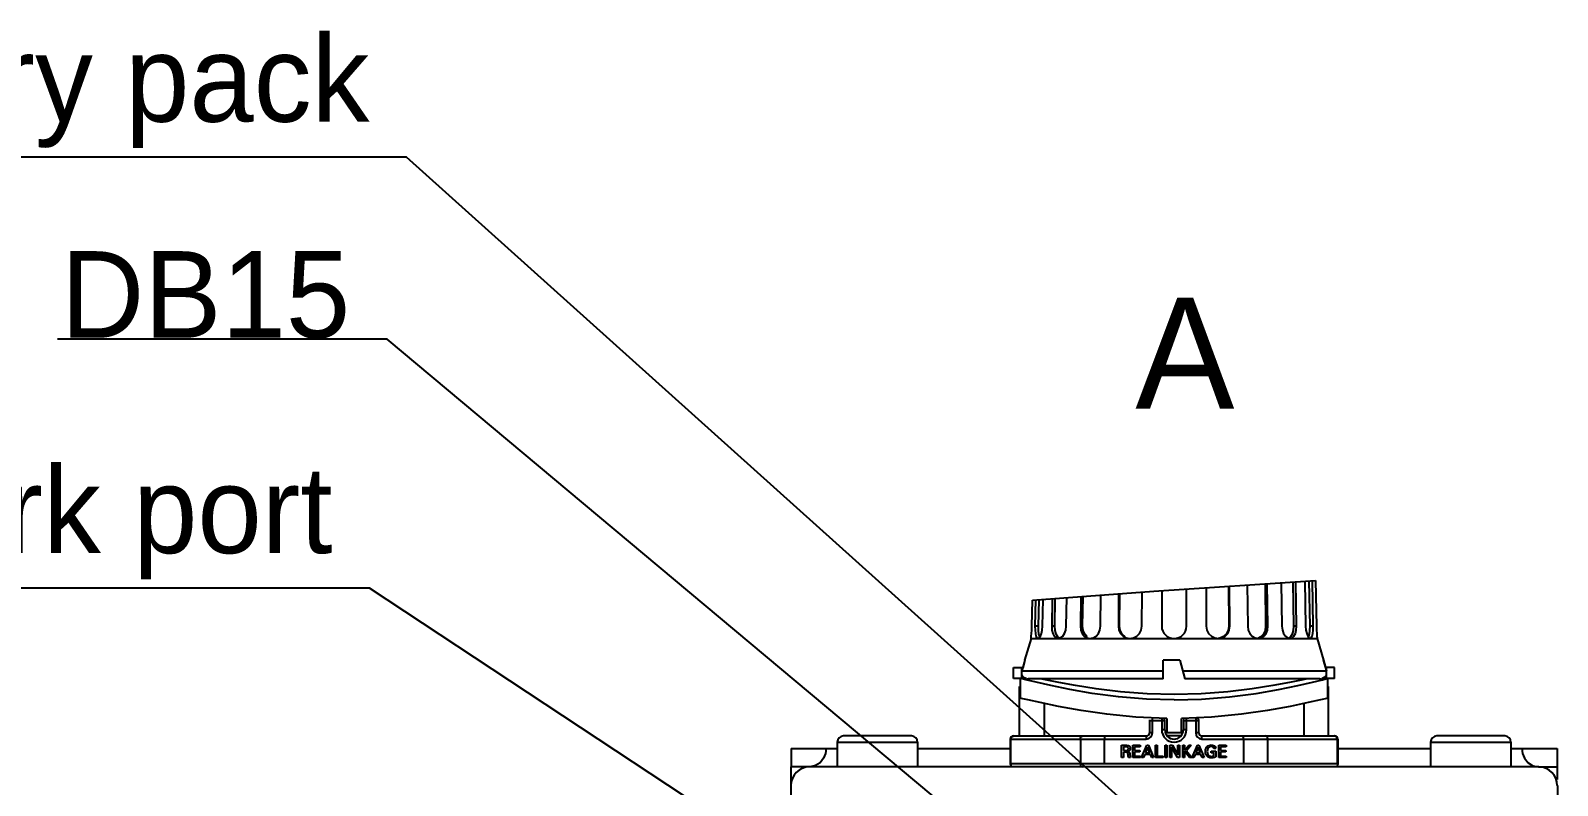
# Model space of a CAD drawing. Header units: millimetres. Extents: x 4086 to 8300, y 123 to 1549.
# Drawn here: x 6910.7 to 7034.2, y 504.4 to 565.5 of the extents above; entities that cross this region are included whole.
import ezdxf
from ezdxf import colors
from ezdxf.entities.mleader import LeaderData, LeaderLine
from ezdxf.math import Vec2, Vec3

# ---------------------------------------------------------------- set-up
doc = ezdxf.new("R2010")
doc.units = ezdxf.units.MM
for name, color, linetype in [('00_COMPONENTS', 7, 'Continuous'), ('50_ALL_DETAILS', 7, 'Continuous'), ('多重引线', 7, 'Continuous')]:
    doc.layers.add(name, color=color, linetype=linetype)
doc.styles.add('TEXTSTYLE_2', font='SourceHanSansCN-Normal.ttf')
doc.styles.add('思源黑', font='SourceHanSansCN-Normal.ttf')

msp = doc.modelspace()

# ---------------------------------------------------------------- linework, layer by layer
at = {"color": 7, "linetype": 'Continuous'}
for p, q in [((6991.7042, 519.3969), (7001.5229, 520.1203)), ((7001.5229, 520.1203), (7014.6062, 520.9957))]:
    msp.add_line(p, q, dxfattribs=at)
at = {"layer": '00_COMPONENTS', "color": 7, "linetype": 'Continuous'}
for p, q in [((7000.5657, 517.2946), (7000.5833, 520.051)), ((7002.1717, 520.1637), (7002.1717, 517.2946)), ((7004.1717, 517.2946), (7004.1717, 520.2975)), ((7005.7579, 520.4036), (7005.7778, 517.2946)), ((7007.5662, 520.5246), (7007.5868, 517.2946)), ((7007.6799, 517.2946), (7007.6592, 520.5308)), ((7009.0882, 520.6265), (7009.1287, 517.2946)), ((7010.528, 520.7228), (7010.5697, 517.2946)), ((7010.7468, 517.2946), (7010.7049, 520.7346)), ((7011.8377, 520.8104), (7011.8966, 517.2946)), ((7012.7685, 520.8727), (7012.8284, 517.2946)), ((7013.0721, 517.2946), (7013.012, 520.889)), ((7013.7387, 520.9376), (7013.8104, 517.2946)), ((7014.0698, 520.9598), (7014.1419, 517.2946)), ((7014.4284, 517.2946), (7014.3559, 520.9789)), ((7014.6062, 520.9957), (7014.6828, 517.2946)), ((6991.6607, 517.2946), (6991.7042, 519.3969)), ((6991.9568, 519.4155), (6991.9151, 517.2946)), ((6992.2016, 517.2946), (6992.2437, 519.4366)), ((6992.5331, 517.2946), (6992.5757, 519.4611)), ((6993.3085, 519.5151), (6993.2713, 517.2946)), ((6993.515, 517.2946), (6993.5525, 519.5331)), ((6994.4469, 517.2946), (6994.4855, 519.6018)), ((6995.6258, 519.6858), (6995.5967, 517.2946)), ((6995.7738, 517.2946), (6995.803, 519.6989)), ((6997.2147, 517.2946), (6997.2453, 519.8051)), ((6998.6803, 519.9108), (6998.6636, 517.2946)), ((6998.7567, 517.2946), (6998.7734, 519.9177)), ((6991.5967, 516.2946), (6991.0789, 514.5446)), ((6991.5967, 516.2946), (6991.6018, 516.3432)), ((6991.5967, 516.2946), (7014.7467, 516.2946)), ((6991.6502, 516.9861), (6991.6607, 517.2946)), ((6992.2016, 517.2946), (6991.9151, 517.2946)), ((6992.2083, 516.9563), (6992.2016, 517.2946)), ((6992.508, 516.9861), (6992.5331, 517.2946)), ((6993.515, 517.2946), (6993.2713, 517.2946)), ((6993.5399, 516.9563), (6993.515, 517.2946)), ((6994.4097, 516.9861), (6994.4469, 517.2946)), ((6995.7738, 517.2946), (6995.5967, 517.2946)), ((6998.7567, 517.2946), (6998.6636, 517.2946)), ((6999.5949, 516.2946), (6999.8899, 516.3434)), ((7006.4541, 516.3432), (7006.7486, 516.2946)), ((7007.6799, 517.2946), (7007.5868, 517.2946)), ((7009.7232, 516.3432), (7009.9753, 516.2946)), ((7010.7468, 517.2946), (7010.5697, 517.2946)), ((7011.8966, 517.2946), (7011.9338, 516.9858)), ((7012.8284, 517.2946), (7012.803, 516.9527)), ((7013.0721, 517.2946), (7012.8284, 517.2946)), ((7013.8104, 517.2946), (7013.8355, 516.9858)), ((7014.1419, 517.2946), (7014.135, 516.9527)), ((7014.4284, 517.2946), (7014.1419, 517.2946)), ((7014.6828, 517.2946), (7014.6933, 516.9858)), ((7014.7279, 516.4849), (7014.7416, 516.3432)), ((7014.7416, 516.3432), (7014.7467, 516.2946)), ((7014.7467, 516.2946), (7015.2646, 514.5446)), ((6990.1917, 513.0569), (6990.1917, 513.967)), ((6990.1917, 513.967), (6990.9241, 513.967)), ((6991.0882, 514.5446), (6990.8417, 513.6748)), ((6990.8417, 513.573), (6990.8417, 513.967)), ((6991.1106, 514.5446), (6990.9313, 513.9404)), ((6991.0882, 514.5446), (6991.0789, 514.5446)), ((7002.2967, 513.0446), (7002.2967, 514.5446)), ((7003.6467, 514.5446), (7002.2967, 514.5446)), ((7003.6467, 514.5446), (7004.0467, 513.0446)), ((7015.2329, 514.5446), (7015.4932, 513.6672)), ((7015.2646, 514.5446), (7015.2329, 514.5446)), ((7015.2553, 514.5446), (7015.4254, 513.9455)), ((7016.1517, 513.967), (7015.4042, 513.967)), ((7015.5017, 513.573), (7015.5017, 513.967)), ((7016.1517, 513.0569), (7016.1517, 513.967)), ((6990.787, 513.0569), (6990.1917, 513.0569)), ((6990.7467, 511.467), (6990.7467, 513.067)), ((6991.1878, 512.957), (6990.787, 513.0569)), ((7002.2967, 513.6672), (6990.8417, 513.6672)), ((6990.8417, 513.0569), (6990.8417, 513.4861)), ((6990.9191, 513.2451), (6990.8417, 513.3995)), ((6991.1973, 513.0634), (6990.8417, 513.0634)), ((6991.0429, 513.1276), (6990.9191, 513.2451)), ((6991.1973, 513.0593), (6991.0429, 513.1276)), ((6992.0045, 512.7604), (6991.1878, 512.957)), ((6991.1973, 513.0593), (6991.2274, 513.0557)), ((6991.2274, 513.0557), (6991.2375, 513.0546)), ((6991.2476, 513.0535), (6991.2576, 513.0524)), ((7002.2967, 513.0446), (6991.3775, 513.0446)), ((6993.2039, 512.4896), (6992.0045, 512.7604)), ((6992.6717, 513.0446), (6992.6717, 512.9802)), ((7015.4932, 513.6672), (7003.8807, 513.6672)), ((7014.966, 513.0446), (7004.0467, 513.0446)), ((7013.1721, 512.4967), (7014.3626, 512.766)), ((7013.6717, 513.0446), (7013.6717, 512.9802)), ((7014.3626, 512.766), (7015.1643, 512.9591)), ((7015.0923, 513.0531), (7015.103, 513.0542)), ((7015.1137, 513.0554), (7015.1244, 513.0567)), ((7015.1351, 513.0579), (7015.1456, 513.0592)), ((7015.3078, 513.1337), (7015.1456, 513.0592)), ((7015.5017, 513.0633), (7015.1456, 513.0633)), ((7015.1643, 512.9591), (7015.5564, 513.0569)), ((7015.4317, 513.2608), (7015.3078, 513.1337)), ((7015.5017, 513.0569), (7015.5017, 513.4861)), ((7016.1517, 513.0569), (7015.5564, 513.0569)), ((7015.5967, 511.467), (7015.5967, 513.067)), ((6990.6717, 508.417), (6990.6717, 512.417)), ((6990.6717, 512.417), (6990.7467, 512.417)), ((7015.5967, 512.417), (7015.6717, 512.417)), ((7015.6717, 508.417), (7015.6717, 512.417)), ((6992.6717, 511.0418), (6992.6717, 508.417)), ((7013.6717, 511.0417), (7013.6717, 508.417)), ((7015.0122, 511.3322), (7014.0164, 511.1122)), ((7001.1717, 509.667), (7001.1717, 508.667)), ((7001.1717, 509.667), (7002.4217, 509.667)), ((7001.4217, 508.667), (7001.4217, 509.8873)), ((7002.1717, 509.8541), (7002.1717, 508.917)), ((7002.4217, 508.917), (7002.1717, 508.917)), ((7002.4217, 508.917), (7002.4217, 509.667)), ((7002.5717, 509.8364), (7002.5717, 508.667)), ((7003.7717, 508.667), (7003.7717, 509.8364)), ((7006.1948, 509.9415), (7003.7718, 509.8364)), ((7003.9217, 509.667), (7003.9217, 508.917)), ((7003.9217, 509.667), (7005.1717, 509.667)), ((7004.1717, 508.917), (7003.9217, 508.917)), ((7004.1717, 508.917), (7004.1717, 509.8537)), ((7004.9217, 509.8863), (7004.9217, 508.667)), ((7005.1717, 508.667), (7005.1717, 509.667)), ((6975.9217, 507.917), (6975.9217, 505.917)), ((6975.9217, 507.917), (6982.4217, 507.917)), ((6981.9217, 508.417), (6976.4217, 508.417)), ((6982.4217, 507.917), (6982.4217, 505.917)), ((6989.9217, 508.167), (6989.9217, 506.167)), ((6989.9217, 508.167), (7000.9217, 508.167)), ((6989.9704, 506.167), (6989.9704, 508.167)), ((6990.1717, 508.417), (6990.1907, 508.417)), ((6990.2149, 508.417), (7000.9217, 508.417)), ((6995.5885, 508.167), (6995.5885, 506.167)), ((6997.5537, 506.167), (6997.5537, 508.167)), ((6998.9217, 506.667), (6998.9217, 507.667)), ((6998.9217, 507.667), (6999.2602, 507.667)), ((6999.8319, 506.667), (6999.8319, 507.667)), ((6999.8319, 507.667), (7000.4294, 507.667)), ((7000.4294, 507.667), (7000.4294, 507.5396)), ((7000.5429, 506.667), (7000.9719, 507.667)), ((7000.9217, 508.417), (7000.9217, 508.167)), ((7000.9719, 507.667), (7001.1014, 507.667)), ((7001.1014, 507.667), (7001.515, 506.667)), ((7001.4217, 508.667), (7001.1717, 508.667)), ((7001.6606, 506.667), (7001.6606, 507.667)), ((7001.6606, 507.667), (7001.8075, 507.667)), ((7001.8075, 507.667), (7001.8075, 506.7938)), ((7002.4391, 506.667), (7002.4391, 507.667)), ((7002.4391, 507.667), (7002.5861, 507.667)), ((7003.7717, 508.667), (7002.5716, 508.667)), ((7002.5861, 507.667), (7002.5861, 506.667)), ((7003.7307, 508.417), (7002.6127, 508.417)), ((7002.8368, 506.667), (7002.8368, 507.667)), ((7002.8368, 507.667), (7003.0311, 507.667)), ((7003.0311, 507.667), (7003.3444, 507.1433)), ((7003.4844, 506.8794), (7003.4844, 507.667)), ((7003.4844, 507.667), (7003.6167, 507.667)), ((7003.6167, 507.667), (7003.6167, 506.667)), ((7003.8681, 506.667), (7003.8681, 507.667)), ((7003.8681, 507.667), (7004.015, 507.667)), ((7004.015, 507.2457), (7004.3758, 507.667)), ((7004.015, 507.667), (7004.015, 507.2457)), ((7004.5568, 507.667), (7004.1717, 507.222)), ((7004.3758, 507.667), (7004.5568, 507.667)), ((7004.6244, 506.667), (7005.0533, 507.667)), ((7005.1717, 508.667), (7004.9217, 508.667)), ((7005.0533, 507.667), (7005.1829, 507.667)), ((7005.1829, 507.667), (7005.5965, 506.667)), ((7005.4217, 508.167), (7005.4217, 508.417)), ((7005.4217, 508.417), (7016.1717, 508.417)), ((7005.4217, 508.167), (7016.4161, 508.167)), ((7006.7818, 506.667), (7006.7818, 507.667)), ((7006.7818, 507.667), (7007.3793, 507.667)), ((7007.3793, 507.667), (7007.3793, 507.5396)), ((7008.7898, 508.167), (7008.7898, 506.167)), ((7010.755, 506.167), (7010.755, 508.167)), ((7016.3731, 508.167), (7016.3731, 506.167)), ((7016.4217, 508.167), (7016.4217, 506.167)), ((7023.9217, 507.917), (7023.9217, 505.917)), ((7023.9217, 507.917), (7030.4217, 507.917)), ((7029.9217, 508.417), (7024.4217, 508.417)), ((7030.4217, 507.917), (7030.4217, 505.917)), ((6972.197, 507.417), (6975.9217, 507.417)), ((6982.4217, 507.417), (6989.9217, 507.417)), ((6999.0687, 506.667), (6998.9217, 506.667)), ((6999.0687, 507.5396), (6999.0687, 507.2373)), ((6999.2852, 507.5396), (6999.0687, 507.5396)), ((6999.0687, 507.2373), (6999.2852, 507.2373)), ((6999.0687, 507.1106), (6999.0687, 506.667)), ((6999.2497, 507.1106), (6999.0687, 507.1106)), ((6999.6481, 506.667), (6999.4955, 506.667)), ((6999.5235, 507.6189), (6999.5554, 507.5946)), ((6999.5964, 506.9239), (6999.603, 506.8738)), ((6999.6198, 507.4807), (6999.6279, 507.4114)), ((7000.4454, 506.667), (6999.8319, 506.667)), ((6999.9788, 507.5396), (6999.9788, 507.252)), ((7000.4294, 507.5396), (6999.9788, 507.5396)), ((6999.9788, 507.252), (7000.3994, 507.252)), ((6999.9788, 507.1245), (6999.9788, 506.7938)), ((7000.3994, 507.1245), (6999.9788, 507.1245)), ((6999.9788, 506.7938), (7000.4454, 506.7938)), ((7000.3994, 507.252), (7000.3994, 507.1245)), ((7000.4454, 506.7938), (7000.4454, 506.667)), ((7000.6836, 506.667), (7000.5429, 506.667)), ((7000.7936, 506.924), (7000.6836, 506.667)), ((7001.2574, 506.924), (7000.7936, 506.924)), ((7001.0276, 507.5173), (7000.8493, 507.0507)), ((7000.8493, 507.0507), (7001.2045, 507.0507)), ((7001.2045, 507.0507), (7001.0276, 507.5173)), ((7001.3667, 506.667), (7001.2574, 506.924)), ((7001.515, 506.667), (7001.3667, 506.667)), ((7002.2894, 506.667), (7001.6606, 506.667)), ((7001.8075, 506.7938), (7002.2894, 506.7938)), ((7002.2894, 506.7938), (7002.2894, 506.667)), ((7002.5861, 506.667), (7002.4391, 506.667)), ((7002.9698, 506.667), (7002.8368, 506.667)), ((7002.9698, 507.5013), (7002.9698, 506.667)), ((7003.4531, 506.667), (7002.9698, 507.5013)), ((7003.6167, 506.667), (7003.4531, 506.667)), ((7004.015, 506.667), (7003.8681, 506.667)), ((7004.015, 507.1858), (7004.015, 506.667)), ((7004.4162, 506.667), (7004.015, 507.1858)), ((7004.1717, 507.222), (7004.5972, 506.667)), ((7004.5972, 506.667), (7004.4162, 506.667)), ((7004.765, 506.667), (7004.6244, 506.667)), ((7004.8751, 506.924), (7004.765, 506.667)), ((7005.3389, 506.924), (7004.8751, 506.924)), ((7005.1091, 507.5173), (7004.9308, 507.0507)), ((7004.9308, 507.0507), (7005.2859, 507.0507)), ((7005.2859, 507.0507), (7005.1091, 507.5173)), ((7005.4482, 506.667), (7005.3389, 506.924)), ((7005.5965, 506.667), (7005.4482, 506.667)), ((7006.1703, 507.0646), (7006.1703, 507.1935)), ((7006.1703, 507.1935), (7006.5394, 507.1935)), ((7006.3911, 507.0646), (7006.1703, 507.0646)), ((7006.5408, 507.4031), (7006.3813, 507.4031)), ((7006.3911, 506.8126), (7006.3911, 507.0646)), ((7006.5394, 507.1935), (7006.5394, 506.7199)), ((7007.3953, 506.667), (7006.7818, 506.667)), ((7006.9287, 507.5396), (7006.9287, 507.252)), ((7007.3793, 507.5396), (7006.9287, 507.5396)), ((7006.9287, 507.252), (7007.3493, 507.252)), ((7006.9287, 507.1245), (7006.9287, 506.7938)), ((7007.3493, 507.1245), (7006.9287, 507.1245)), ((7006.9287, 506.7938), (7007.3953, 506.7938)), ((7007.3493, 507.252), (7007.3493, 507.1245)), ((7007.3953, 506.7938), (7007.3953, 506.667)), ((7016.4217, 507.417), (7023.9217, 507.417)), ((7030.4217, 507.417), (7034.1712, 507.417)), ((7034.1714, 505.9233), (7034.1717, 507.417)), ((7032.6728, 505.917), (6972.1718, 505.917)), ((7016.4217, 506.167), (6989.9268, 506.167)), ((7032.6738, 505.917), (7034.0575, 505.9213)), ((7034.0575, 505.9213), (7034.1714, 505.9211)), ((7034.1817, 504.8874), (7034.1714, 505.9234)), ((6972.1717, 504.417), (6972.1717, 475.5136)), ((7034.1717, 504.417), (7034.1717, 475.5136))]:
    msp.add_line(p, q, dxfattribs=at)
for points in [[(6991.6018, 516.3432), (6991.6156, 516.4853), (6991.6336, 516.7076), (6991.6502, 516.9861)], [(6991.9151, 517.2946), (6991.9202, 516.9858), (6991.9482, 516.7071), (6991.9998, 516.4849)], [(6991.9998, 516.4849), (6992.0729, 516.3432), (6992.1633, 516.2946)], [(6992.1633, 516.2946), (6992.2635, 516.3434), (6992.3627, 516.4853)], [(6992.3059, 516.4318), (6992.243, 516.6558), (6992.2083, 516.9563)], [(6992.3627, 516.4853), (6992.4485, 516.7076), (6992.508, 516.9861)], [(6993.2713, 517.2946), (6993.2915, 516.9858), (6993.3615, 516.7071), (6993.4776, 516.4849), (6993.6304, 516.3432), (6993.8074, 516.2946)], [(6993.9245, 516.3254), (6993.7644, 516.4318), (6993.6252, 516.6558), (6993.5399, 516.9563)], [(6993.8074, 516.2946), (6993.9929, 516.3434), (6994.1679, 516.4853)], [(6994.1679, 516.4853), (6994.3131, 516.7076), (6994.4097, 516.9861)], [(6995.5967, 517.2946), (6995.63, 516.9858), (6995.7351, 516.7071), (6995.9044, 516.4849), (6996.1219, 516.3432), (6996.3681, 516.2946)], [(6996.1438, 516.4318), (6995.9419, 516.6558), (6995.8143, 516.9563), (6995.7738, 517.2946)], [(6996.3681, 516.2946), (6996.6208, 516.3434), (6996.8544, 516.4853)], [(6996.8544, 516.4853), (6997.0448, 516.7076), (6997.1691, 516.9861), (6997.2147, 517.2946)], [(6998.6636, 517.2946), (6998.7068, 516.9859), (6998.8365, 516.7072), (6999.0425, 516.4849), (6999.3035, 516.3432), (6999.5949, 516.2946)], [(6999.2112, 516.4318), (6998.9663, 516.6558), (6998.809, 516.9563), (6998.7567, 517.2946)], [(6999.8899, 516.3434), (7000.1594, 516.4853), (7000.3762, 516.7076), (7000.5161, 516.9861), (7000.5657, 517.2946)], [(7005.7778, 517.2946), (7005.8275, 516.9858), (7005.9675, 516.7071), (7006.1847, 516.4849), (7006.4541, 516.3432)], [(7007.5868, 517.2946), (7007.5333, 516.9527), (7007.3734, 516.6509), (7007.1257, 516.4276), (7006.8185, 516.3094), (7006.7478, 516.3029)], [(7006.7486, 516.2946), (7007.0405, 516.3434), (7007.3014, 516.4853), (7007.5072, 516.7076), (7007.6368, 516.9861), (7007.6799, 517.2946)], [(7009.1287, 517.2946), (7009.1744, 516.9858), (7009.299, 516.7071), (7009.4895, 516.4849), (7009.7232, 516.3432)], [(7010.5697, 517.2946), (7010.5282, 516.9527), (7010.3985, 516.6509), (7010.1941, 516.4276), (7009.9368, 516.3094)], [(7009.9753, 516.2946), (7010.222, 516.3434), (7010.4395, 516.4853), (7010.6086, 516.7076), (7010.7135, 516.9861), (7010.7468, 517.2946)], [(7011.9338, 516.9858), (7012.0306, 516.7071), (7012.1759, 516.4849)], [(7012.1759, 516.4849), (7012.3509, 516.3432), (7012.5361, 516.2946)], [(7012.803, 516.9527), (7012.7162, 516.6509), (7012.5752, 516.4276), (7012.4179, 516.3256)], [(7012.5361, 516.2946), (7012.7133, 516.3434), (7012.8661, 516.4853), (7012.9821, 516.7076), (7013.052, 516.9861), (7013.0721, 517.2946)], [(7013.8355, 516.9858), (7013.8951, 516.7071), (7013.981, 516.4849)], [(7013.981, 516.4849), (7014.0802, 516.3432), (7014.1802, 516.2946)], [(7014.135, 516.9527), (7014.0996, 516.6509), (7014.0358, 516.4276)], [(7014.1802, 516.2946), (7014.2707, 516.3434), (7014.3438, 516.4853)], [(7014.3438, 516.4853), (7014.3953, 516.7076), (7014.4233, 516.9861), (7014.4284, 517.2946)], [(7014.6933, 516.9858), (7014.7099, 516.7071), (7014.7279, 516.4849)], [(6990.8417, 513.573), (6990.8406, 513.5586), (6990.84, 513.5441), (6990.8398, 513.5296)], [(6990.8398, 513.5296), (6990.84, 513.5151), (6990.8406, 513.5006), (6990.8417, 513.4861)], [(6991.2676, 513.0514), (6991.2775, 513.0504), (6991.2873, 513.0495), (6991.2971, 513.0487), (6991.3069, 513.0479), (6991.3168, 513.0471), (6991.3269, 513.0464), (6991.3374, 513.0458), (6991.3487, 513.0453), (6991.3615, 513.0448), (6991.3775, 513.0446)], [(7003.1717, 511.766), (7001.003, 511.8216), (6998.841, 511.9857), (6996.8674, 512.2244), (6995.1914, 512.4885), (6993.8525, 512.7363), (6992.8957, 512.9318), (6992.3735, 513.0446)], [(7013.97, 513.0446), (7013.4448, 512.9312), (7012.4962, 512.7373), (7011.1581, 512.4896), (7009.4905, 512.2265), (7007.5253, 511.988), (7005.3584, 511.8226), (7003.1717, 511.766)], [(7014.966, 513.0446), (7014.9828, 513.0448), (7014.9962, 513.0453), (7015.0079, 513.0459), (7015.0189, 513.0466), (7015.0296, 513.0473), (7015.04, 513.0481), (7015.0504, 513.049), (7015.0608, 513.0499), (7015.0712, 513.0509), (7015.0817, 513.052)], [(7015.5037, 513.5296), (7015.5035, 513.5441), (7015.5028, 513.5586), (7015.5017, 513.573)], [(7015.5017, 513.4861), (7015.5028, 513.5006), (7015.5035, 513.5151), (7015.5037, 513.5296)], [(6992.332, 511.1111), (6991.337, 511.3309), (6990.813, 511.4515), (6990.7467, 511.4662)], [(7003.1717, 511.3312), (7000.9426, 511.3934), (6998.6674, 511.5825), (6996.5496, 511.8638), (6994.7402, 512.177), (6993.2039, 512.4896)], [(7003.1717, 511.3312), (7005.3933, 511.3929), (7007.6615, 511.5808), (7009.7969, 511.8642), (7011.6229, 512.1808), (7013.1721, 512.4967)], [(7015.5967, 511.4662), (7015.5289, 511.4512), (7015.0122, 511.3322)], [(7002.5715, 509.8364), (7000.0671, 509.9473), (6997.7409, 510.1783), (6995.6637, 510.4778), (6993.8288, 510.8056), (6992.332, 511.1111)], [(7014.0164, 511.1122), (7012.5541, 510.8132), (7010.7364, 510.4871), (7008.6126, 510.1798), (7006.1948, 509.9415)], [(6989.9704, 508.167), (6990.0029, 508.2916), (6990.0916, 508.3829), (6990.2149, 508.417)], [(6995.5885, 508.167), (6995.6135, 508.2916), (6995.682, 508.3829), (6995.777, 508.417)], [(6997.5537, 508.167), (6997.5611, 508.2916), (6997.5813, 508.3829), (6997.6096, 508.417)], [(6999.2602, 507.667), (6999.3239, 507.6654), (6999.3824, 507.6602), (6999.4355, 507.6512)], [(6999.4355, 507.6512), (6999.4827, 507.6377), (6999.5235, 507.6189)], [(7005.9251, 507.6191), (7006.005, 507.657), (7006.091, 507.6801), (7006.1829, 507.6879)], [(7006.1829, 507.6879), (7006.2787, 507.6797), (7006.3616, 507.6551), (7006.4315, 507.6141)], [(7008.7898, 508.167), (7008.7824, 508.2916), (7008.7621, 508.3829), (7008.7339, 508.417)], [(7010.755, 508.167), (7010.7299, 508.2916), (7010.6615, 508.3829), (7010.5665, 508.417)], [(7016.3731, 508.167), (7016.3406, 508.2916), (7016.2519, 508.3829), (7016.1286, 508.417)], [(6972.197, 507.417), (6972.1932, 506.9116), (6972.1932, 506.4123), (6972.1863, 505.918)], [(6975.0312, 507.417), (6974.9779, 507.001), (6974.8209, 506.616), (6974.5329, 506.2571)], [(6999.3723, 507.0869), (6999.3357, 507.1004), (6999.2949, 507.1081), (6999.2497, 507.1106)], [(6999.4376, 507.4963), (6999.4174, 507.5132), (6999.3906, 507.5256), (6999.3592, 507.5337), (6999.324, 507.5382), (6999.2852, 507.5396)], [(6999.2852, 507.2373), (6999.3247, 507.2388), (6999.3606, 507.2434), (6999.3924, 507.2518), (6999.4193, 507.2649), (6999.4391, 507.2826)], [(6999.4346, 506.9909), (6999.4254, 507.0233), (6999.4119, 507.0507), (6999.3939, 507.0722), (6999.3723, 507.0869)], [(6999.5499, 507.222), (6999.5166, 507.1985), (6999.4769, 507.1811), (6999.4308, 507.1691)], [(6999.4308, 507.1691), (6999.461, 507.1586), (6999.4881, 507.1462), (6999.5121, 507.1313)], [(6999.4754, 507.3885), (6999.4711, 507.4295), (6999.4584, 507.4653), (6999.4376, 507.4963)], [(6999.4391, 507.2826), (6999.4591, 507.3145), (6999.4712, 507.3498), (6999.4754, 507.3885)], [(6999.4955, 506.667), (6999.4792, 506.7217), (6999.4672, 506.7812), (6999.458, 506.8467)], [(6999.5121, 507.1313), (6999.5308, 507.1156), (6999.5465, 507.0982), (6999.5589, 507.0793)], [(6999.6094, 507.3092), (6999.5948, 507.2773), (6999.575, 507.2483), (6999.5499, 507.222)], [(6999.5554, 507.5946), (6999.5957, 507.5419), (6999.6198, 507.4807)], [(6999.5589, 507.0793), (6999.5693, 507.0582), (6999.5772, 507.0367), (6999.5826, 507.0152)], [(6999.5826, 507.0152), (6999.5897, 506.9711), (6999.5964, 506.9239)], [(6999.603, 506.8738), (6999.6143, 506.8004), (6999.6292, 506.7316), (6999.6481, 506.667)], [(6999.6279, 507.4114), (6999.6258, 507.3772), (6999.6197, 507.3431), (6999.6094, 507.3092)], [(7003.3444, 507.1433), (7003.3678, 507.103), (7003.3908, 507.0618), (7003.4166, 507.0144)], [(7003.4166, 507.0144), (7003.4427, 506.9655), (7003.4649, 506.922), (7003.4844, 506.8794)], [(7005.701, 507.1489), (7005.707, 507.2437), (7005.7247, 507.3345), (7005.7539, 507.4212)], [(7005.8347, 506.7805), (7005.76, 506.8826), (7005.7156, 507.0054), (7005.701, 507.1489)], [(7005.7539, 507.4212), (7005.7967, 507.5007), (7005.8538, 507.5666), (7005.9251, 507.6191)], [(7006.1989, 506.6454), (7006.0529, 506.661), (7005.9317, 506.7068), (7005.8347, 506.7805)], [(7005.9412, 507.4574), (7005.8933, 507.3744), (7005.8654, 507.275), (7005.8563, 507.1594)], [(7005.8563, 507.1594), (7005.8662, 507.0452), (7005.8965, 506.9485), (7005.948, 506.8695)], [(7006.1703, 507.5667), (7006.0808, 507.5545), (7006.0044, 507.518), (7005.9412, 507.4574)], [(7005.948, 506.8695), (7006.0187, 506.8116), (7006.1047, 506.7777), (7006.2059, 506.7666)], [(7006.3813, 507.4031), (7006.3399, 507.4966), (7006.2652, 507.5511), (7006.1703, 507.5667)], [(7006.5394, 506.7199), (7006.4298, 506.6785), (7006.3163, 506.6537), (7006.1989, 506.6454)], [(7006.2059, 506.7666), (7006.2686, 506.7716), (7006.3304, 506.7868), (7006.3911, 506.8126)], [(7006.4315, 507.6141), (7006.486, 507.5574), (7006.5224, 507.487), (7006.5408, 507.4031)], [(7031.3122, 507.417), (7031.3654, 507.0017), (7031.5244, 506.6128), (7031.8173, 506.251)], [(6972.172, 505.917), (6972.1681, 505.5682), (6972.1599, 504.5727)], [(6974.5329, 506.2571), (6974.1615, 506.0182), (6973.7347, 505.9187)], [(6989.9217, 506.167), (6989.9552, 506.042), (6990.0467, 505.9505)], [(6995.5885, 506.167), (6995.6135, 506.0425), (6995.682, 505.9511), (6995.777, 505.917)], [(7016.4217, 506.167), (7016.3882, 506.042), (7016.2967, 505.9505), (7016.1717, 505.917)], [(7031.8173, 506.251), (7032.1911, 506.0144), (7032.6088, 505.9187)]]:
    msp.add_lwpolyline(points, dxfattribs=at)
for centre, radius, start, end in [((7003.1717, 517.2946), 1, 180, 0), ((7001.4217, 509.667), 0.25, 165, 180), ((7003.1717, 508.917), 1, 180, 0), ((7002.1717, 509.667), 0.25, 0, 48.003624), ((7003.1717, 508.917), 0.75, 180, 0), ((7004.1717, 509.667), 0.25, 151.074729, 180), ((7004.9217, 509.667), 0.25, 0, 66.299872), ((6976.4217, 507.917), 0.5, 90, 180), ((6981.9217, 507.917), 0.5, 0, 90), ((6990.1717, 508.167), 0.25, 90, 180), ((7000.9217, 508.667), 0.5, 270, 0), ((7000.9217, 508.667), 0.25, 270, 0), ((7005.4217, 508.667), 0.5, 180, 270), ((7005.4217, 508.667), 0.25, 180, 270), ((7016.1717, 508.167), 0.25, 0, 90), ((7024.4217, 507.917), 0.5, 90, 180), ((7029.9217, 507.917), 0.5, 0, 90), ((6997.7878, 506.65), 1.6817, 6.71812, 11.696339), ((6973.673, 504.417), 1.5, 90.049672, 179.999993), ((7032.6704, 504.417), 1.5, 0.000007, 89.950328)]:
    msp.add_arc(centre, radius, start, end, dxfattribs=at)

# ---------------------------------------------------------------- texts
at = {"layer": '50_ALL_DETAILS', "color": 7, "linetype": 'Continuous', "insert": (7000.0317, 543.8703), "char_height": 9, "width": 4.927007, "attachment_point": 1, "line_spacing_factor": 0.9, "style": 'TEXTSTYLE_2'}
msp.add_mtext('A', dxfattribs=at)

# ---------------------------------------------------------------- leaders
at = {"layer": '多重引线'}
ml = msp.add_multileader_mtext('Standard', dxfattribs=at)
ml.set_content('{\\C7;battery pack}', style='思源黑')
ml.set_leader_properties()
ml.build(insert=Vec2(0, 0))
ml.multileader.update_dxf_attribs({"text_left_attachment_type": 5, "text_right_attachment_type": 5, "dogleg_length": 1, "arrow_head_size": 6})
ctx = ml.context
ctx.base_point, ctx.char_height, ctx.arrow_head_size, ctx.plane_origin = Vec3(6881.6556, 555.2176), 7, 6, Vec3(7042.8059, 496.1392)
ctx.left_attachment, ctx.right_attachment, ctx.text_align_type = 5, 5, 2
notes = []
notes.append((ctx, [(0, (1, 1, 0), (6941.0865, 555.2176), (-1, 0), 1, [(0, [(7014.7228, 489.0995)], 0, [])])]))
ctx.mtext.insert, ctx.mtext.alignment, ctx.mtext.flow_direction = Vec3(6938.0865, 565.0849), 3, 5
ml = msp.add_multileader_mtext('Standard', dxfattribs=at)
ml.set_content('DB15', style='思源黑')
ml.set_leader_properties()
ml.build(insert=Vec2(0, 0))
ml.multileader.update_dxf_attribs({"text_left_attachment_type": 5, "text_right_attachment_type": 5, "dogleg_length": 1, "arrow_head_size": 6})
ctx = ml.context
ctx.base_point, ctx.char_height, ctx.arrow_head_size, ctx.plane_origin = Vec3(6912.7492, 540.4928), 7, 6, Vec3(7008.119, 508.5074)
ctx.left_attachment, ctx.right_attachment, ctx.text_align_type = 5, 5, 2
notes.append((ctx, [(0, (1, 1, 0), (6939.5244, 540.4928), (-1, 0), 1, [(0, [(6997.9185, 491.6528)], 0, [])])]))
ctx.mtext.insert, ctx.mtext.alignment, ctx.mtext.flow_direction = Vec3(6936.5244, 547.6189), 3, 5
ml = msp.add_multileader_mtext('Standard', dxfattribs=at)
ml.set_content('{\\C7;network port}', style='思源黑')
ml.set_leader_properties()
ml.build(insert=Vec2(0, 0))
ml.multileader.update_dxf_attribs({"text_left_attachment_type": 5, "text_right_attachment_type": 5, "dogleg_length": 1, "arrow_head_size": 6})
ctx = ml.context
ctx.base_point, ctx.char_height, ctx.arrow_head_size, ctx.plane_origin = Vec3(6876.5036, 520.3701), 7, 6, Vec3(6984.7062, 507.0408)
ctx.left_attachment, ctx.right_attachment, ctx.text_align_type = 5, 5, 2
notes.append((ctx, [(0, (1, 1, 0), (6938.092, 520.3701), (-1, 0), 1, [(0, [(6983.6385, 490.3108)], 0, [])])]))
ctx.mtext.insert, ctx.mtext.alignment, ctx.mtext.flow_direction = Vec3(6935.092, 530.2), 3, 5
for ctx, leaders in notes:
    for number, flags, end, landing, length, lines in leaders:
        leader = LeaderData()
        leader.index, (leader.has_last_leader_line, leader.has_dogleg_vector, leader.attachment_direction) = number, flags
        leader.last_leader_point, leader.dogleg_vector, leader.dogleg_length = Vec3(end), Vec3(landing), length
        for number, points, colour, breaks in lines:
            line = LeaderLine()
            line.index, line.vertices, line.color, line.breaks = number, Vec3.list(points), colors.encode_raw_color(colour), breaks
            leader.lines.append(line)
        ctx.leaders.append(leader)

doc.saveas('drawing.dxf')
